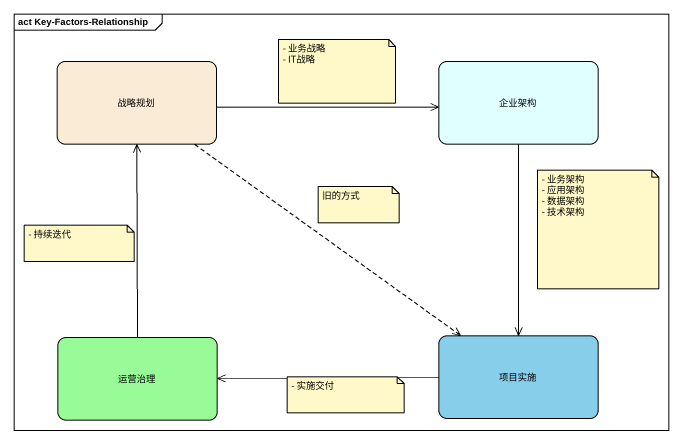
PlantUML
@startuml
mainframe act Key-Factors-Relationship
hide empty description
state 战略规划 #FAEBD7
state 企业架构 #E0FFFF
state 运营治理 #98FB98
state 项目实施 #87CEEB
战略规划 -right-> 企业架构
战略规划 -[dashed]-> 项目实施
企业架构 --> 项目实施
运营治理 -up-> 战略规划
项目实施 -left-> 运营治理
note as N1
  - 业务战略
  - IT战略
end note
note as N2
  旧的方式
end note
note as N3
  - 业务架构
  - 应用架构
  - 数据架构
  - 技术架构
end note
note as N4
  - 持续迭代
end note
note as N5
  - 实施交付
end note
@enduml
